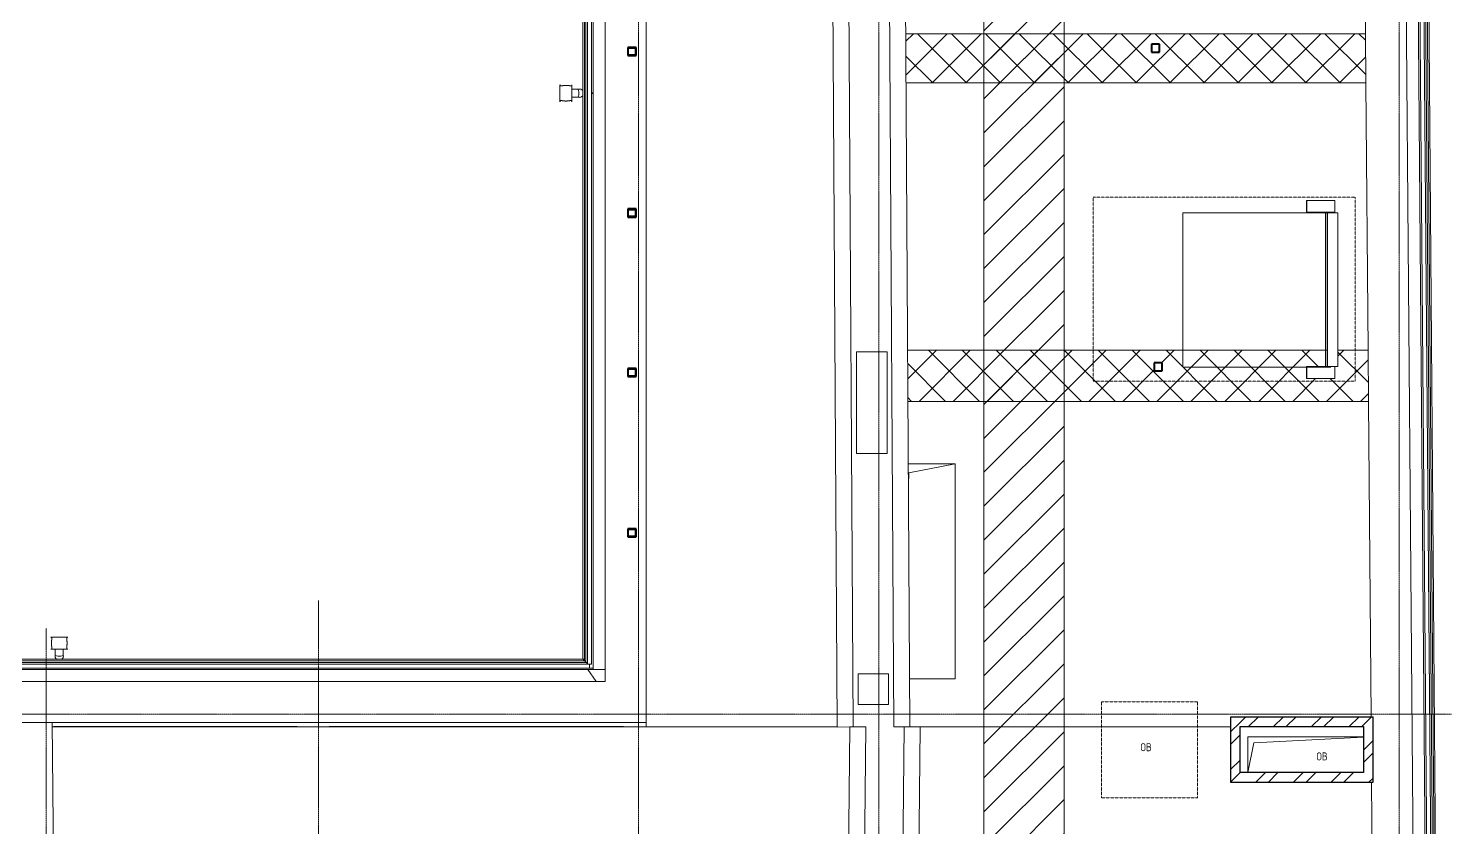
# Model space of a CAD drawing. Header units: millimetres. Extents: x -10178924 to 11692288, y -947381 to 58396.
# Drawn here: x 363546 to 381323, y -448635 to -438649 of the extents above; entities that cross this region are included whole.
import ezdxf

# ---------------------------------------------------------------- set-up
doc = ezdxf.new("R2010")
doc.units = ezdxf.units.MM
doc.linetypes.add('ADSK_Линия сетки', pattern=[25, 20, -2.5, 0, -2.5])
doc.linetypes.add('ADSK_Штриховая_ш3 п1_5', pattern=[4.5, 3, -1.5])
for name, color, linetype, lineweight in [('Аннотация', 7, 'Continuous', 18), ('Несущие колонны', 7, 'Continuous', 18), ('Обобщенные модели', 7, 'Continuous', 18), ('Ограждение', 7, 'Continuous', 9), ('Оси', 253, 'Continuous', 9), ('Перекрытие', 7, 'Continuous', 18), ('Перекрытие штриховка', 7, 'Continuous', 18), ('Стены внутренние', 7, 'Continuous', 18), ('Стены наружные', 7, 'Continuous', 18), ('Стены несущие', 7, 'Continuous', 30), ('Стены отделка', 7, 'Continuous', 30), ('Узлы', 7, 'Continuous', 18)]:
    doc.layers.add(name, color=color, linetype=linetype, lineweight=lineweight)
doc.layers.add('Линии', color=7, linetype='Continuous', lineweight=9, true_color=0x00a600)
doc.styles.add('GOST Common_4', font='GOST_Common.ttf', dxfattribs={"width": 0.9, "height": 200})
pattern_1 = [(45, (0, 0), (-212.132, 212.132), []), (135, (0, 0), (-212.132, -212.132), [])]
pattern_2 = [(45, (0, 0), (-106.066, 106.066), [])]
pattern_3 = [(45, (0, 0), (-235.7317, 235.7317), []), (45, (157.15, 0), (-235.7317, 235.7317), [])]

# ---------------------------------------------------------------- blocks, each defined once
blk = doc.blocks.new('Водосток - Тип 1 _карниз больше 490мм_-5181640-План чердака')
at = {"layer": 'Обобщенные модели'}
for p, q in [((19, 395), (125, 395)), ((125, 395), (231, 395)), ((125, 245), (19, 245)), ((75, 245), (75, 174)), ((75, 216), (75, 174)), ((231, 245), (125, 245)), ((175, 174), (175, 245)), ((175, 174), (175, 216))]:
    blk.add_line(p, q, dxfattribs=at)
at = {"layer": 'Обобщенные модели', "flags": 128}
for points in [[(75, 245), (75, 242), (75, 236), (75, 231), (75, 226), (75, 221), (75, 216), (75, 212), (75, 207), (75, 203), (75, 199), (75, 195), (75, 191), (75, 188), (75, 184), (75, 181), (75, 178), (75, 175), (75, 173), (75, 171), (75, 168), (75, 167), (75, 165), (75, 164), (75, 162), (75, 161), (75, 161), (75, 160), (75, 160), (75, 160)], [(75, 216), (75, 222), (75, 228), (75, 233), (75, 238), (75, 244), (75, 245)], [(175, 160), (175, 160), (175, 160), (175, 161), (175, 162), (175, 163), (175, 164), (175, 166), (175, 168), (175, 170), (175, 172), (175, 174), (175, 177), (175, 180), (175, 183), (175, 186), (175, 190), (175, 193), (175, 197), (175, 201), (175, 205), (175, 210), (175, 214), (175, 219), (175, 224), (175, 229), (175, 234), (175, 239), (175, 245), (175, 245)], [(175, 245), (175, 241), (175, 235), (175, 230), (175, 224), (175, 219), (175, 216)]]:
    blk.add_lwpolyline(points, dxfattribs=at)
at = {"layer": 'Обобщенные модели'}
for start, end in [(164.8784, 232.0774), (307.9226, 14.9145)]:
    blk.add_arc((125, 160), 52, start, end, dxfattribs=at)
for start_param, end_param in [(0, 1.570796), (0, 1.570796), (1.570796, 3.141593), (1.570796, 3.141593)]:
    blk.add_ellipse((125, 174), major_axis=(-50, 0), ratio=0.309017, start_param=start_param, end_param=end_param, dxfattribs=at)
for points in [[(19, 245), (21, 245), (25, 246), (29, 249), (31, 252), (32, 255), (32, 257), (32, 259), (32, 262), (32, 264), (32, 266), (32, 269), (32, 271), (31, 274), (31, 277), (31, 280), (30, 283), (30, 286), (29, 289), (29, 292), (29, 296), (28, 300), (28, 306), (27, 315), (27, 325), (28, 334), (28, 340), (29, 344), (29, 348), (29, 351), (30, 354), (30, 357), (31, 360), (31, 363), (31, 366), (32, 369), (32, 371), (32, 374), (32, 376), (32, 378), (32, 381), (32, 383), (32, 385), (31, 388), (29, 391), (25, 394), (21, 395), (19, 395)], [(231, 395), (229, 395), (225, 394), (221, 391), (219, 388), (218, 385), (218, 383), (218, 381), (218, 378), (218, 376), (218, 374), (218, 371), (218, 369), (219, 366), (219, 363), (219, 360), (220, 357), (220, 354), (221, 351), (221, 348), (221, 344), (222, 340), (222, 334), (223, 325), (223, 315), (222, 306), (222, 300), (221, 296), (221, 292), (221, 289), (220, 286), (220, 283), (219, 280), (219, 277), (219, 274), (218, 271), (218, 269), (218, 266), (218, 264), (218, 262), (218, 259), (218, 257), (218, 255), (219, 252), (221, 249), (225, 246), (229, 245), (231, 245)]]:
    blk.add_open_spline(points, degree=3, knots=[-1, -1, -1, -1, -0.941176, -0.882353, -0.852941, -0.823529, -0.808824, -0.794118, -0.779412, -0.764706, -0.75, -0.735294, -0.720588, -0.705882, -0.691176, -0.676471, -0.661765, -0.647059, -0.632353, -0.617647, -0.602941, -0.588235, -0.558824, -0.529412, -0.470588, -0.441176, -0.411765, -0.397059, -0.382353, -0.367647, -0.352941, -0.338235, -0.323529, -0.308824, -0.294118, -0.279412, -0.264706, -0.25, -0.235294, -0.220588, -0.205882, -0.191176, -0.176471, -0.147059, -0.117647, -0.058824, 0, 0, 0, 0], dxfattribs=at)
blk = doc.blocks.new('Водосток - Тип 1 _карниз больше 490мм_-5178134-План чердака')
at = {"layer": 'Обобщенные модели'}
for p, q in [((19, 405), (125, 405)), ((125, 405), (231, 405)), ((125, 255), (19, 255)), ((75, 255), (75, 184)), ((75, 226), (75, 184)), ((231, 255), (125, 255)), ((175, 184), (175, 255)), ((175, 184), (175, 226)), ((120, 10), (120, -10)), ((130, -10), (130, 10))]:
    blk.add_line(p, q, dxfattribs=at)
at = {"layer": 'Обобщенные модели', "flags": 128}
for points in [[(75, 255), (75, 252), (75, 247), (75, 242), (75, 236), (75, 231), (75, 226), (75, 221), (75, 216), (75, 212), (75, 207), (75, 203), (75, 199), (75, 195), (75, 191), (75, 188), (75, 184), (75, 181), (75, 178), (75, 175), (75, 173), (75, 171), (75, 168), (75, 167), (75, 165), (75, 164), (75, 162), (75, 161), (75, 161), (75, 160), (75, 160), (75, 160)], [(75, 226), (75, 232), (75, 238), (75, 243), (75, 248), (75, 254), (75, 255)], [(75, 173), (75, 174), (75, 177), (75, 180), (75, 183)], [(175, 160), (175, 160), (175, 160), (175, 161), (175, 162), (175, 163), (175, 164), (175, 166), (175, 168), (175, 170), (175, 172), (175, 174), (175, 177), (175, 180), (175, 183), (175, 186), (175, 190), (175, 193), (175, 197), (175, 201), (175, 205), (175, 210), (175, 214), (175, 219), (175, 224), (175, 229), (175, 234), (175, 239), (175, 245), (175, 250), (175, 255)], [(175, 255), (175, 251), (175, 245), (175, 240), (175, 234), (175, 229), (175, 226)], [(175, 177), (175, 175), (175, 173)]]:
    blk.add_lwpolyline(points, dxfattribs=at)
at = {"layer": 'Обобщенные модели'}
for start, end in [(164.8376, 232.0774), (307.9226, 14.9145)]:
    blk.add_arc((125, 160), 52, start, end, dxfattribs=at)
for start_param, end_param in [(0, 1.570796), (0, 1.570796), (1.570796, 3.141593), (1.570796, 3.141593)]:
    blk.add_ellipse((125, 184), major_axis=(-50, 0), ratio=0.309017, start_param=start_param, end_param=end_param, dxfattribs=at)
for points in [[(19, 255), (21, 255), (25, 256), (29, 259), (31, 262), (32, 265), (32, 267), (32, 269), (32, 272), (32, 274), (32, 276), (32, 279), (32, 281), (31, 284), (31, 287), (31, 290), (30, 293), (30, 296), (29, 299), (29, 302), (29, 306), (28, 310), (28, 316), (27, 325), (27, 335), (28, 344), (28, 350), (29, 354), (29, 358), (29, 361), (30, 364), (30, 367), (31, 370), (31, 373), (31, 376), (32, 379), (32, 381), (32, 384), (32, 386), (32, 388), (32, 391), (32, 393), (32, 395), (31, 398), (29, 401), (25, 404), (21, 405), (19, 405)], [(231, 405), (229, 405), (225, 404), (221, 401), (219, 398), (218, 395), (218, 393), (218, 391), (218, 388), (218, 386), (218, 384), (218, 381), (218, 379), (219, 376), (219, 373), (219, 370), (220, 367), (220, 364), (221, 361), (221, 358), (221, 354), (222, 350), (222, 344), (223, 335), (223, 325), (222, 316), (222, 310), (221, 306), (221, 302), (221, 299), (220, 296), (220, 293), (219, 290), (219, 287), (219, 284), (218, 281), (218, 279), (218, 276), (218, 274), (218, 272), (218, 269), (218, 267), (218, 265), (219, 262), (221, 259), (225, 256), (229, 255), (231, 255)]]:
    blk.add_open_spline(points, degree=3, knots=[-1, -1, -1, -1, -0.941176, -0.882353, -0.852941, -0.823529, -0.808824, -0.794118, -0.779412, -0.764706, -0.75, -0.735294, -0.720588, -0.705882, -0.691176, -0.676471, -0.661765, -0.647059, -0.632353, -0.617647, -0.602941, -0.588235, -0.558824, -0.529412, -0.470588, -0.441176, -0.411765, -0.397059, -0.382353, -0.367647, -0.352941, -0.338235, -0.323529, -0.308824, -0.294118, -0.279412, -0.264706, -0.25, -0.235294, -0.220588, -0.205882, -0.191176, -0.176471, -0.147059, -0.117647, -0.058824, 0, 0, 0, 0], dxfattribs=at)
blk = doc.blocks.new('Квадрат _ГОСТ 2591-88_-Колонна - кв_ 100-V21-План чердака')
at = {"layer": 'Несущие колонны', "lineweight": 9}
h = blk.add_hatch(dxfattribs=at)
h.set_pattern_fill('FP_13', color=256, style=0, pattern_type=2)
h.set_pattern_definition([(45, (-52304.54, -28566.7), (-251.4472, 251.4472), []), (45, (-52304.54, -28185.7), (-251.4472, 251.4472), [])])
h.paths.add_polyline_path([(50, -50), (50, 50), (-50, 50), (-50, -50)])
at = {"layer": 'Несущие колонны', "lineweight": 40}
for p, q in [((50, 50), (-50, 50)), ((-50, 50), (-50, -50)), ((50, -50), (50, 50)), ((-50, -50), (50, -50))]:
    blk.add_line(p, q, dxfattribs=at)
blk = doc.blocks.new('Квадрат _ГОСТ 2591-88_-Колонна - кв_ 100-V22-План чердака')
at = {"layer": 'Несущие колонны', "lineweight": 9}
h = blk.add_hatch(dxfattribs=at)
h.set_pattern_fill('FP_14', color=256, style=0, pattern_type=2)
h.set_pattern_definition([(45, (-52341.62, -24586.7), (-251.4472, 251.4472), []), (45, (-52341.62, -24205.7), (-251.4472, 251.4472), [])])
h.paths.add_polyline_path([(50, -50), (50, 50), (-50, 50), (-50, -50)])
at = {"layer": 'Несущие колонны', "lineweight": 40}
for p, q in [((50, 50), (-50, 50)), ((-50, 50), (-50, -50)), ((50, -50), (50, 50)), ((-50, -50), (50, -50))]:
    blk.add_line(p, q, dxfattribs=at)
blk = doc.blocks.new('Ограждение - Ограждение-2982064-План чердака')
at = {"layer": 'Ограждение'}
h = blk.add_hatch(dxfattribs=at)
h.set_pattern_fill('FP_3', color=256, style=0, pattern_type=2)
h.set_pattern_definition(pattern_2)
h.paths.add_polyline_path([(54197, 24440), (54197, 24588), (54507, 24588), (54507, 24590), (54193, 24590), (54193, 24440)])
at = {"layer": 'Ограждение', "lineweight": 18}
for p, q in [((54507, 24590), (54193, 24590)), ((54193, 24590), (54193, 24440)), ((54197, 24440), (54197, 24588)), ((54197, 24588), (54507, 24588)), ((54507, 24588), (54507, 24590)), ((54193, 24440), (54197, 24440))]:
    blk.add_line(p, q, dxfattribs=at)
at = {"layer": 'Ограждение'}
for p, q in [((54507, 24590), (54545, 24590)), ((54545, 24588), (54507, 24588)), ((54545, 24590), (54545, 24588)), ((54545, 24588), (54545, 24440)), ((54545, 24440), (54197, 24440))]:
    blk.add_line(p, q, dxfattribs=at)
blk = doc.blocks.new('Ограждение - Ограждение-2982065-План чердака')
at = {"layer": 'Ограждение'}
h = blk.add_hatch(dxfattribs=at)
h.set_pattern_fill('FP_3', color=256, style=0, pattern_type=2)
h.set_pattern_definition(pattern_2)
h.paths.add_polyline_path([(54507, 26515), (54507, 26517), (54197, 26517), (54197, 26665), (54193, 26665), (54193, 26515), (54506, 26515)])
at = {"layer": 'Ограждение', "lineweight": 18}
for p, q in [((54197, 26665), (54193, 26665)), ((54193, 26665), (54193, 26515)), ((54193, 26515), (54507, 26515)), ((54197, 26517), (54197, 26665)), ((54507, 26517), (54197, 26517)), ((54507, 26515), (54507, 26517))]:
    blk.add_line(p, q, dxfattribs=at)
at = {"layer": 'Ограждение'}
for p, q in [((54197, 26665), (54545, 26665)), ((54507, 26517), (54545, 26517)), ((54545, 26515), (54507, 26515)), ((54545, 26665), (54545, 26517)), ((54545, 26517), (54545, 26515))]:
    blk.add_line(p, q, dxfattribs=at)
blk = doc.blocks.new('Ограждение - Ограждение-2982063-План чердака')
at = {"layer": 'Ограждение'}
h = blk.add_hatch(dxfattribs=at)
h.set_pattern_fill('FP_3', color=256, style=0, pattern_type=2)
h.set_pattern_definition(pattern_2)
h.paths.add_polyline_path([(54454, 24590), (54454, 26512), (54452, 26512), (54452, 24590)])
at = {"layer": 'Ограждение', "lineweight": 18}
for p, q in [((54454, 26512), (54452, 26512)), ((54452, 26512), (54452, 24590)), ((54454, 24590), (54454, 26512)), ((54452, 24590), (54454, 24590))]:
    blk.add_line(p, q, dxfattribs=at)
at = {"layer": 'Ограждение'}
for p, q in [((54454, 26512), (54584, 26512)), ((54584, 26512), (54584, 24590)), ((54584, 24590), (54545, 24590))]:
    blk.add_line(p, q, dxfattribs=at)
blk = doc.blocks.new('GM_Отверстие прямоугольное _в плите_ - Отверстие-3336402-План чердака')
at = {"layer": 'Обобщенные модели'}
for p, q in [((-750, -222), (-750, 225)), ((-750, 225), (695, 225)), ((-675, 150), (695, 222)), ((-749, -222), (-675, 150))]:
    blk.add_line(p, q, dxfattribs=at)
blk = doc.blocks.new('СПНК-Разрез пустотелой несущей конструкции-Колонна - HSS101_6X101_6X6_4-5959309-План чердака')
at = {"layer": 'Несущие колонны', "lineweight": 40}
for p, q in [((51, 51), (-51, 51)), ((-51, 51), (-51, -51)), ((-45.08, -45.08), (-45.08, 45.08)), ((-45.08, 45.08), (45.08, 45.08)), ((45.08, 45.08), (45.08, -45.08)), ((51, -51), (51, 51)), ((-51, -51), (51, -51)), ((45.08, -45.08), (-45.08, -45.08))]:
    blk.add_line(p, q, dxfattribs=at)
blk = doc.blocks.new('GM_Отверстие прямоугольное _в плите_ - Отверстие-6377420-План чердака')
at = {"layer": 'Обобщенные модели'}
for p, q in [((-238, 1345), (345, 1345)), ((-230, 1230), (345, 1345)), ((345, 1345), (345, -1345)), ((-236, 1085), (-230, 1230)), ((345, -1345), (-222, -1345))]:
    blk.add_line(p, q, dxfattribs=at)
blk = doc.blocks.new('Чердак')
at = {"layer": 'Перекрытие штриховка', "lineweight": 9}
h = blk.add_hatch(dxfattribs=at)
h.set_pattern_fill('FP_2', color=256, style=0, pattern_type=2)
h.set_pattern_definition(pattern_1)
h.paths.add_polyline_path([(54811, 28134), (54935, 28134), (54930, 28749), (49186, 28749), (49190, 28134), (54506, 28134)])
h.paths.add_polyline_path([(52355, 28517), (52255, 28517), (52255, 28617), (52355, 28617)])
h = blk.add_hatch(dxfattribs=at)
h.set_pattern_fill('FP_2', color=256, style=0, pattern_type=2)
h.set_pattern_definition(pattern_1)
h.paths.add_polyline_path([(54506, 24154), (54968, 24154), (54962, 24794), (54584, 24794), (54584, 24590), (54545, 24590), (54545, 24440), (54193, 24440), (54193, 24590), (54452, 24590), (54452, 24794), (49210, 24794), (49214, 24154), (54454, 24154)])
h.paths.add_polyline_path([(52292, 24537), (52292, 24637), (52392, 24637), (52392, 24537)])
at = {"layer": 'Стены внутренние', "lineweight": 9}
h = blk.add_hatch(dxfattribs=at)
h.set_pattern_fill('FP_18', color=256, style=0, pattern_type=2)
h.set_pattern_definition(pattern_3)
h.paths.add_polyline_path([(53245, 19394), (53365, 19394), (53365, 20209), (53245, 20209), (53245, 20085)])
h = blk.add_hatch(dxfattribs=at)
h.set_pattern_fill('FP_18', color=256, style=0, pattern_type=2)
h.set_pattern_definition(pattern_3)
h.paths.add_polyline_path([(55000, 20089), (55025, 20089), (55025, 20209), (53365, 20209), (53365, 20089), (55000, 20089)])
h = blk.add_hatch(dxfattribs=at)
h.set_pattern_fill('FP_18', color=256, style=0, pattern_type=2)
h.set_pattern_definition(pattern_3)
h.paths.add_polyline_path([(55025, 19394), (55025, 20089), (54905, 20089), (54905, 19394), (55006, 19394)])
h = blk.add_hatch(dxfattribs=at)
h.set_pattern_fill('FP_18', color=256, style=0, pattern_type=2)
h.set_pattern_definition(pattern_3)
h.paths.add_polyline_path([(54506, 19394), (54905, 19394), (54905, 19514), (53365, 19514), (53365, 19394), (54438, 19394)])
at = {"layer": 'Узлы', "lineweight": 9}
h = blk.add_hatch(dxfattribs=at)
h.set_pattern_fill('FP_19', color=256, style=0, pattern_type=2)
h.set_pattern_definition([(45, (0, 0), (-212.132, 212.132), [])])
h.paths.add_polyline_path([(46132, 9892), (47132, 9892), (47132, 12945), (51164, 12945), (51164, 37656), (50164, 37656), (50163, 32039), (47518, 32039), (47518, 31039), (50164, 31039), (50164, 13945), (46132, 13945), (46132, 10792)])
at = {"lineweight": 9}
for p, q in [((52648, 26510), (52648, 24580)), ((54452, 26510), (52648, 26510)), ((54432, 24590), (54432, 26510)), ((54497, 26510), (54454, 26510)), ((52648, 24580), (54497, 24580))]:
    blk.add_line(p, q, dxfattribs=at)
at = {"layer": 'Линии', "color": 7}
for p, q in [((51164, 12945), (51164, 37656)), ((50164, 31039), (50164, 13945))]:
    blk.add_line(p, q, dxfattribs=at)
at = {"layer": 'Линии', "color": 7, "linetype": 'ADSK_Штриховая_ш3 п1_5'}
for p, q in [((51528, 26705), (54803, 26705)), ((51528, 24405), (51528, 26705)), ((54803, 26705), (54803, 24405)), ((54803, 24405), (51528, 24405)), ((51632, 20400), (52831, 20400)), ((51632, 19200), (51632, 20400)), ((52831, 20400), (52831, 19200)), ((52831, 19200), (51632, 19200))]:
    blk.add_line(p, q, dxfattribs=at)
at = {"layer": 'Оси', "linetype": 'ADSK_Линия сетки'}
for p, q in [((45850, -4910), (45850, 44223)), ((48850, -4910), (48850, 44223)), ((55350, -4910), (55350, 44223)), ((41850, -5023), (41850, 21664)), ((38450, -4910), (38450, 21320)), ((-10115, 20245), (56005, 20245))]:
    blk.add_line(p, q, dxfattribs=at)
at = {"layer": 'Перекрытие'}
for p, q in [((45942, 36554), (45942, 20085)), ((48430, 36554), (48528, 20086)), ((54930, 28749), (54902, 32279)), ((54930, 28749), (49186, 28749)), ((54935, 28134), (54930, 28749)), ((49190, 28134), (54935, 28134)), ((54962, 24794), (54935, 28134)), ((54452, 24794), (49210, 24794)), ((54962, 24794), (54584, 24794)), ((54968, 24154), (54962, 24794)), ((49214, 24154), (54968, 24154)), ((54999, 20209), (54968, 24154)), ((41585, 20091), (38543, 20091)), ((38543, 20091), (38543, 20085)), ((41585, 20085), (41585, 20091)), ((45660, 20091), (41985, 20091)), ((41985, 20091), (41985, 20085)), ((45660, 20085), (45660, 20091)), ((48328, 20085), (38523, 20085)), ((48528, 20086), (48688, 20086)), ((48688, 20086), (48652, 16654)), ((49168, 20086), (49038, 20086)), ((49084, 12137), (49168, 20086)), ((49176, 20085), (53245, 20085)), ((53365, 20085), (54905, 20085))]:
    blk.add_line(p, q, dxfattribs=at)
at = {"layer": 'Стены внутренние'}
for p, q in [((45432, 20801), (45432, 43499)), ((55321, 43499), (55606, 8259)), ((48328, 20084), (48230, 36554)), ((49038, 20085), (48940, 36554)), ((49140, 36554), (49238, 20086)), ((54935, 28234), (54935, 28134)), ((48573, 24772), (48573, 23503)), ((48953, 24772), (48573, 24772)), ((48953, 23503), (48953, 24772)), ((54968, 24254), (54968, 24154)), ((48573, 23503), (48953, 23503)), ((48591, 20749), (48591, 20364)), ((48971, 20749), (48591, 20749)), ((48971, 20364), (48971, 20749)), ((48591, 20364), (48971, 20364)), ((45942, 20141), (38012, 20141)), ((38522, 20141), (38617, 12122)), ((48528, 20086), (48328, 20084)), ((48404, 12144), (48488, 20088)), ((48688, 20086), (48488, 20088)), ((49038, 20085), (49238, 20086)), ((49168, 20086), (49368, 20083)), ((49368, 20083), (49284, 12135)), ((55041, 15029), (55006, 19394))]:
    blk.add_line(p, q, dxfattribs=at)
at = {"layer": 'Стены наружные'}
for p, q in [((55851, 8019), (55562, 43749)), ((55871, 7999), (55581, 43769)), ((55601, 43769), (55891, 7999)), ((55470, 43649), (55757, 8109)), ((55780, 8089), (55492, 43694)), ((55830, 8039), (55542, 43729)), ((55542, 43694), (55830, 8089)), ((55562, 43729), (55850, 8039)), ((45152, 20931), (45152, 38845)), ((45172, 38845), (45172, 20911)), ((45192, 38845), (45192, 20891)), ((45212, 20871), (45212, 38845)), ((45262, 38845), (45262, 20871)), ((45282, 20801), (45282, 38845)), ((37763, 20931), (45152, 20931)), ((45192, 20911), (37763, 20911)), ((45212, 20891), (37783, 20891)), ((45262, 20871), (37804, 20871)), ((45282, 20821), (37854, 20821)), ((37854, 20801), (45432, 20801)), ((45162, 20931), (45172, 20931)), ((45162, 20931), (45162, 20911)), ((45182, 20911), (45182, 20891)), ((45202, 20891), (45202, 20871)), ((45320, 20651), (45216, 20801)), ((45237, 20871), (45237, 20821)), ((45432, 20801), (45432, 20651)), ((45432, 20651), (38006, 20651))]:
    blk.add_line(p, q, dxfattribs=at)
at = {"layer": 'Стены несущие'}
for p, q in [((53245, 20209), (53245, 19394)), ((55025, 20209), (53245, 20209)), ((53365, 19514), (53365, 20089)), ((53365, 20089), (54905, 20089)), ((54905, 20089), (54905, 19514)), ((55025, 19394), (55025, 20209)), ((53245, 19394), (55025, 19394)), ((54905, 19514), (53365, 19514))]:
    blk.add_line(p, q, dxfattribs=at)
at = {"layer": 'Стены отделка', "lineweight": 9}
for p, q in [((55026, 20210), (54193, 20210)), ((54193, 20210), (54193, 20209)), ((55026, 19393), (55026, 20210)), ((54193, 19394), (54193, 19393)), ((54193, 19393), (55026, 19393))]:
    blk.add_line(p, q, dxfattribs=at)
at = {"layer": 'Несущие колонны'}
for name, p in [('СПНК-Разрез пустотелой несущей конструкции-Колонна - HSS101_6X101_6X6_4-5959309-План чердака', (45766, 28526)), ('Квадрат _ГОСТ 2591-88_-Колонна - кв_ 100-V21-План чердака', (52305, 28567)), ('СПНК-Разрез пустотелой несущей конструкции-Колонна - HSS101_6X101_6X6_4-5959309-План чердака', (45766, 26508)), ('СПНК-Разрез пустотелой несущей конструкции-Колонна - HSS101_6X101_6X6_4-5959309-План чердака', (45766, 24514)), ('Квадрат _ГОСТ 2591-88_-Колонна - кв_ 100-V22-План чердака', (52342, 24587)), ('СПНК-Разрез пустотелой несущей конструкции-Колонна - HSS101_6X101_6X6_4-5959309-План чердака', (45766, 22511))]:
    blk.add_blockref(name, p, dxfattribs=at)
at = {"layer": 'Обобщенные модели', "rotation": 90.00000000000031}
blk.add_blockref('Водосток - Тип 1 _карниз больше 490мм_-5178134-План чердака', (45272, 27880), dxfattribs=at)
at = {"layer": 'Обобщенные модели'}
for name, p in [('GM_Отверстие прямоугольное _в плите_ - Отверстие-6377420-План чердака', (49457, 22030)), ('Водосток - Тип 1 _карниз больше 490мм_-5181640-План чердака', (38487, 20811)), ('GM_Отверстие прямоугольное _в плите_ - Отверстие-3336402-План чердака', (54210, 19736))]:
    blk.add_blockref(name, p, dxfattribs=at)
at = {"layer": 'Ограждение'}
for name in ['Ограждение - Ограждение-2982065-План чердака', 'Ограждение - Ограждение-2982063-План чердака', 'Ограждение - Ограждение-2982064-План чердака']:
    blk.add_blockref(name, (0, 0), dxfattribs=at)
at = {"layer": 'Аннотация', "color": 251, "lineweight": 9, "true_color": 0x4b4b4b, "char_height": 100, "width": 156.35, "attachment_point": 1, "line_spacing_factor": 1.022766, "style": 'GOST Common_4'}
for insert in [(52120, 19882), (54317, 19767)]:
    blk.add_mtext('\\pxt3.6,7.2,10.8,14.4,18,21.6,25.2,28.8,32.4,36,39.6,43.2,46.8,50.4,54,57.6,61.2,64.8,68.4,72,75.6,79.2,82.8,86.4,90,93.6,97.2,100.8,104.4,108,111.6,115.2;{ОВ}', dxfattribs=dict(at, insert=insert))

msp = doc.modelspace()

# ---------------------------------------------------------------- block references
msp.add_blockref('Чердак', (325318.3, -467463.2))

doc.saveas('drawing.dxf')
